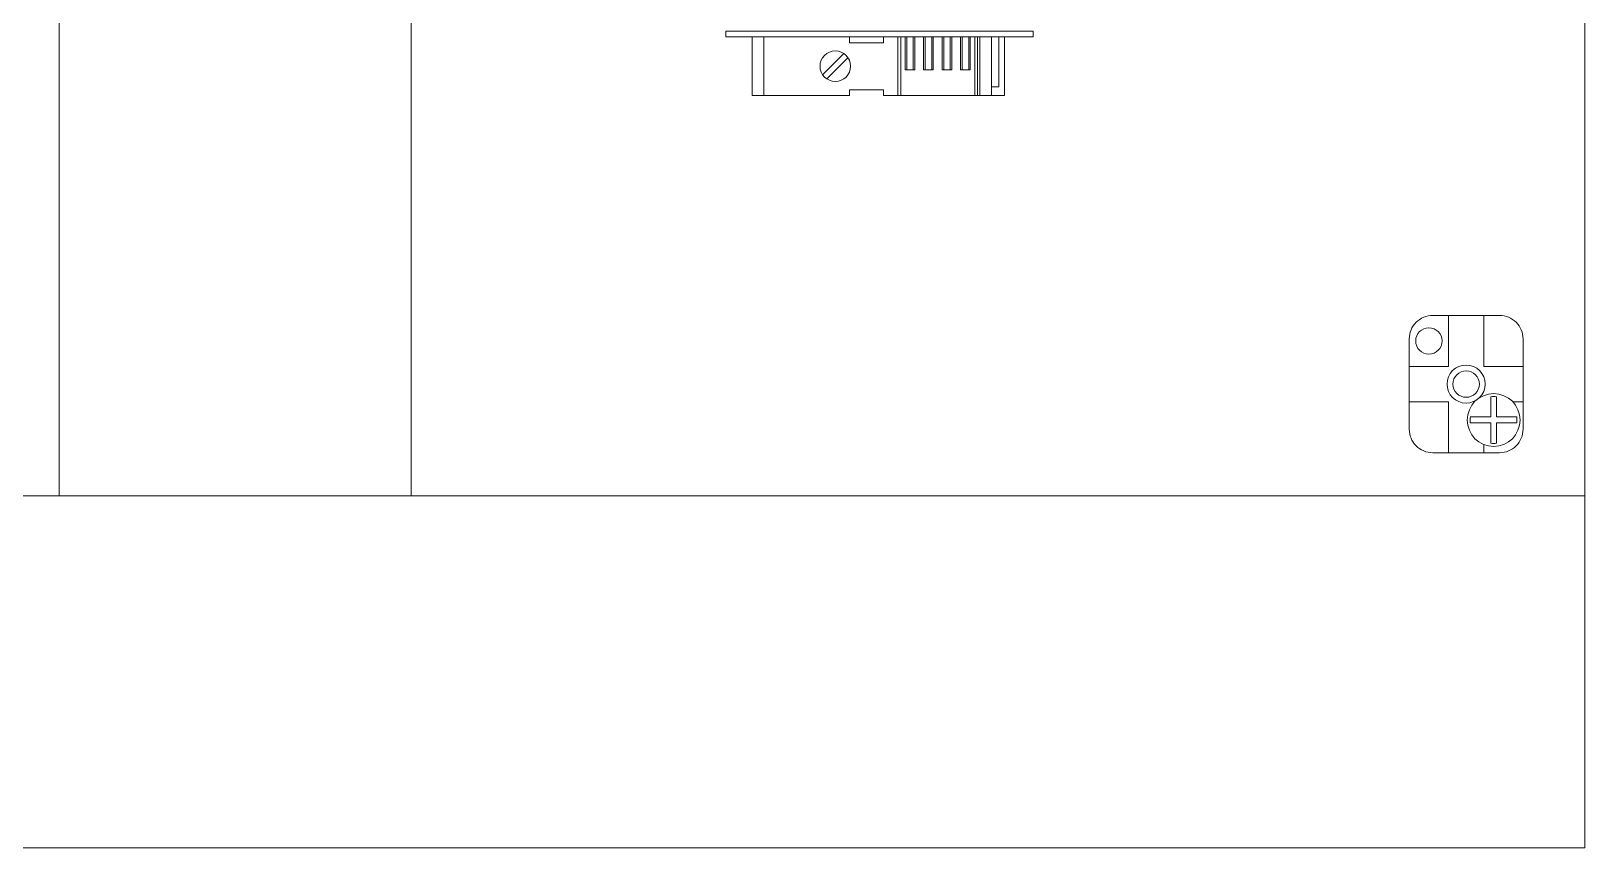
# Model space of a CAD drawing. Header units: millimetres. Extents: x 2 to 14510, y -7775 to 12.
# Drawn here: x 1304.4 to 1569.2, y -2759.5 to -2620.2 of the extents above; entities that cross this region are included whole.
import ezdxf

# ---------------------------------------------------------------- set-up
doc = ezdxf.new("R2010")
doc.units = ezdxf.units.MM
doc.layers.add('eProC - L2', color=41, linetype='Continuous', lineweight=20)

# ---------------------------------------------------------------- blocks, each defined once
blk = doc.blocks.new('eProC_Z_00')
at = {"layer": 'eProC - L2'}
blk.add_lwpolyline([(0.99, 0), (0, 0), (0, -52.4), (0.99, -52.4)], close=True, dxfattribs=at)
blk = doc.blocks.new('eProC_Z_EK1')
at = {"layer": 'eProC - L2'}
for p, q in [((0, 0), (0, -20.65)), ((10, 0), (0, 0)), ((10, 0), (10, -20.65)), ((0, -1), (8.5, -1)), ((10, -2.2), (0, -2.2)), ((8.5, -2.2), (8.5, -1)), ((0, -4.2), (10, -4.2)), ((10, -4.59), (0, -4.59)), ((10, -5.09), (0, -5.09)), ((5.6, -5.84), (0, -5.84)), ((5.6, -6.11), (0, -6.11)), ((5.6, -7.21), (0, -7.21)), ((5.6, -7.49), (0, -7.49)), ((5.6, -7.49), (5.6, -5.84)), ((5.6, -8.99), (0, -8.99)), ((5.6, -9.26), (0, -9.26)), ((5.6, -10.36), (0, -10.36)), ((5.6, -10.64), (5.6, -8.99)), ((5.6, -10.64), (0, -10.64)), ((5.6, -12.14), (0, -12.14)), ((5.6, -12.42), (0, -12.42)), ((5.6, -13.79), (5.6, -12.14)), ((5.6, -13.52), (0, -13.52)), ((5.6, -13.79), (0, -13.79)), ((5.6, -15.29), (0, -15.29)), ((5.6, -15.57), (0, -15.57)), ((5.6, -16.94), (5.6, -15.29)), ((5.6, -16.67), (0, -16.67)), ((5.6, -16.94), (0, -16.94)), ((10, -17.69), (0, -17.69)), ((10, -18.19), (0, -18.19)), ((0, -20.65), (1, -20.65)), ((1, -26.45), (1, -20.65)), ((9, -26.45), (9, -20.65)), ((10, -20.65), (9, -20.65)), ((0, -26.45), (0, -43)), ((0, -26.45), (1, -26.45)), ((10, -26.45), (9, -26.45)), ((10, -26.45), (10, -43)), ((6.45, -31.01), (2.84, -27.4)), ((7.16, -30.3), (3.55, -26.69)), ((10, -41), (0, -41)), ((10, -43), (0, -43))]:
    blk.add_line(p, q, dxfattribs=at)
blk.add_circle((5, -28.85), 2.6, dxfattribs=at)

msp = doc.modelspace()

# ---------------------------------------------------------------- linework, layer by layer
at = {"layer": 'eProC - L2'}
for p, q in [((1569.21, -1759.46), (1569.21, -2759.46)), ((1545.97, -2668.71), (1545.97, -2677.41)), ((1551.97, -2668.71), (1551.97, -2677.41)), ((1545.97, -2677.41), (1539.27, -2677.41)), ((1558.67, -2677.41), (1551.97, -2677.41)), ((1545.97, -2683.41), (1539.27, -2683.41)), ((1545.97, -2683.41), (1545.97, -2692.11)), ((1553.16, -2686), (1553.16, -2682.56)), ((1554.16, -2686), (1554.16, -2682.57)), ((1558.67, -2683.41), (1556.91, -2683.41)), ((1549.67, -2687), (1553.16, -2687)), ((1549.68, -2686), (1553.16, -2686)), ((1553.16, -2690.49), (1553.16, -2687)), ((1554.16, -2686), (1557.6, -2686)), ((1554.16, -2690.49), (1554.16, -2687)), ((1554.16, -2687), (1557.6, -2687)), ((1551.97, -2690.7), (1551.97, -2692.11)), ((1569.21, -2759.46), (1419.21, -2759.46))]:
    msp.add_line(p, q, dxfattribs=at)
for points in [[(1089.21, -1759.46), (1569.21, -1759.46), (1569.21, -2759.46), (1089.21, -2759.46), (1089.21, -1759.46)], [(1309.21, -2254.51), (1369.21, -2254.51), (1369.21, -2699.46), (1309.21, -2699.46), (1309.21, -2254.51)], [(1569.21, -2699.46), (1149.21, -2699.46), (1149.21, -2759.46), (1569.21, -2759.46), (1569.21, -2699.46)]]:
    msp.add_lwpolyline(points, dxfattribs=at)
msp.add_lwpolyline([(1558.67, -2672.71), (1558.67, -2688.11, -0.414214), (1554.67, -2692.11), (1543.27, -2692.11, -0.414214), (1539.27, -2688.11), (1539.27, -2672.71, -0.414214), (1543.27, -2668.71), (1554.67, -2668.71, -0.414214)], format="xyb", close=True, dxfattribs=at)
for centre, radius in [((1542.62, -2673.06), 2.25), ((1548.97, -2680.41), 3.25), ((1548.97, -2680.41), 2.25), ((1553.66, -2686.53), 4.5)]:
    msp.add_circle(centre, radius, dxfattribs=at)
for start, end in [(82.436, 96.8255), (172.436, 186.8255), (353.1745, 7.564), (263.1745, 277.564)]:
    msp.add_arc((1553.64, -2686.53), 3.99, start, end, dxfattribs=at)

# ---------------------------------------------------------------- block references
at = {"color": 4}
for name, p, rotation in [('eProC_Z_00', (1422.81, -2621.24), 90), ('eProC_Z_EK1', (1470.31, -2621.24), 270)]:
    msp.add_blockref(name, p, dxfattribs=dict(at, rotation=rotation))

doc.saveas('drawing.dxf')
